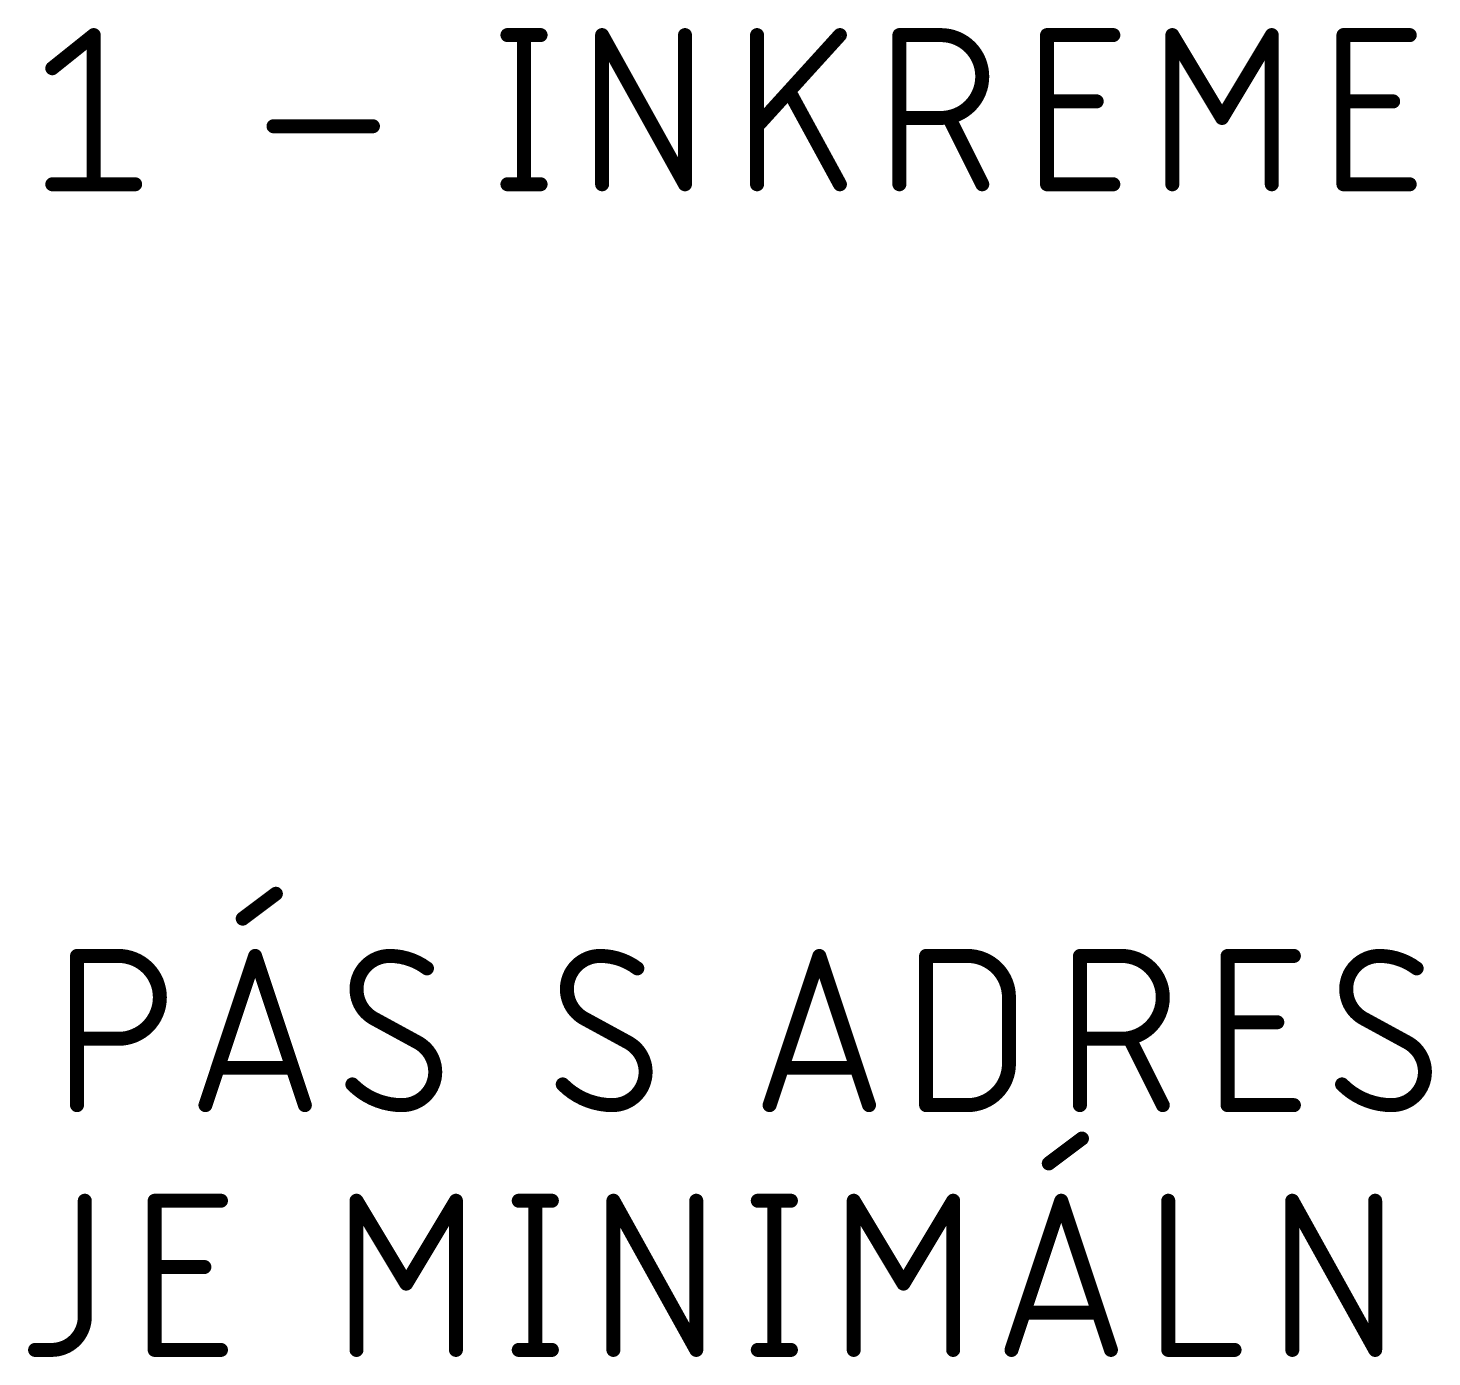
# Model space of a CAD drawing. Extents: x -56 to 205, y -3 to 177.
# Drawn here: x -3.39 to 11.91, y 27.94 to 42.42 of the extents above; entities that cross this region are included whole.
import ezdxf

# ---------------------------------------------------------------- set-up
doc = ezdxf.new("R2010")
doc.units = 0
doc.layers.add('94', color=14, linetype='CONTINUOUS')
doc.layers.add('95', color=250, linetype='CONTINUOUS')

msp = doc.modelspace()

# ---------------------------------------------------------------- linework, layer by layer
at = {"layer": '94', "const_width": 0.1524}
for points in [[(-1.0523, 32.7152), (-0.6911, 32.9861)], [(-2.8583, 30.6832), (-2.8583, 32.3088)], [(-2.8583, 32.3088), (-2.4068, 32.3088)], [(-1.4587, 30.6832), (-0.9169, 32.3088)], [(-0.9169, 32.3088), (-0.375, 30.6832)], [(4.6896, 30.6832), (5.2314, 32.3088)], [(5.2314, 32.3088), (5.7733, 30.6832)], [(6.3951, 30.6832), (6.3951, 32.3088)], [(6.3951, 32.3088), (6.8466, 32.3088)], [(8.0716, 30.6832), (8.0716, 32.3088)], [(8.0716, 32.3088), (8.5231, 32.3088)], [(9.6806, 30.6832), (9.6806, 32.3088)], [(9.6806, 32.3088), (10.4031, 32.3088)], [(7.2982, 31.8572), (7.2982, 31.1348)], [(0.8651, 31.3605), (0.3684, 31.6315)], [(3.1577, 31.3605), (2.661, 31.6315)], [(11.6506, 31.3605), (11.1539, 31.6315)], [(9.6806, 31.5863), (10.2225, 31.5863)], [(-2.4068, 31.4057), (-2.8583, 31.4057)], [(8.5231, 31.4057), (8.0716, 31.4057)], [(8.9747, 30.6832), (8.6135, 31.4057)], [(-0.5105, 31.0896), (-1.3233, 31.0896)], [(5.6378, 31.0896), (4.825, 31.0896)], [(6.8466, 30.6832), (6.3951, 30.6832)], [(10.4031, 30.6832), (9.6806, 30.6832)], [(7.7322, 30.0482), (8.0934, 30.3191)], [(-2.7736, 29.6418), (-2.7736, 28.3774)], [(-2.0118, 28.0162), (-2.0118, 29.6418)], [(-2.0118, 29.6418), (-1.2893, 29.6418)], [(0.1875, 28.0162), (0.1875, 29.6418)], [(0.1875, 29.6418), (0.7294, 28.7387)], [(0.7294, 28.7387), (1.2713, 29.6418)], [(1.2713, 29.6418), (1.2713, 28.0162)], [(1.9556, 29.6418), (2.3168, 29.6418)], [(2.1362, 29.6418), (2.1362, 28.0162)], [(2.9872, 28.0162), (2.9872, 29.6418)], [(2.9872, 29.6418), (3.8904, 28.0162)], [(3.8904, 28.0162), (3.8904, 29.6418)], [(4.5608, 29.6418), (4.922, 29.6418)], [(4.7414, 29.6418), (4.7414, 28.0162)], [(5.6063, 28.0162), (5.6063, 29.6418)], [(5.6063, 29.6418), (6.1482, 28.7387)], [(6.1482, 28.7387), (6.6901, 29.6418)], [(6.6901, 29.6418), (6.6901, 28.0162)], [(7.3258, 28.0162), (7.8677, 29.6418)], [(7.8677, 29.6418), (8.4095, 28.0162)], [(9.0343, 29.6418), (9.0343, 28.0162)], [(10.386, 28.0162), (10.386, 29.6418)], [(10.386, 29.6418), (11.2891, 28.0162)], [(11.2891, 28.0162), (11.2891, 29.6418)], [(-2.0118, 28.9193), (-1.4699, 28.9193)], [(8.2741, 28.4226), (7.4613, 28.4226)], [(-3.1348, 28.0162), (-3.3154, 28.0162)], [(-1.2893, 28.0162), (-2.0118, 28.0162)], [(1.9556, 28.0162), (2.3168, 28.0162)], [(4.5608, 28.0162), (4.922, 28.0162)], [(9.0343, 28.0162), (9.7568, 28.0162)]]:
    msp.add_lwpolyline(points, dxfattribs=at)
at = {"layer": '94'}
for points, const_width in [([(-0.6682, 32.9557, 1), (-0.7139, 33.0166)], 0.0762), ([(-1.0752, 32.7457, 1), (-1.0295, 32.6847)], 0.0762), ([(-2.8202, 32.3088, 1), (-2.8964, 32.3088)], 0.0762), ([(-2.8583, 32.3469, 1), (-2.8583, 32.2707)], 0.0762), ([(-2.4068, 31.4057, 1), (-2.4068, 32.3088)], 0.1524), ([(-2.4068, 32.3469, 1), (-2.4068, 32.2707)], 0.0762), ([(-2.4068, 32.2707, 1), (-2.4068, 32.3469)], 0.0762), ([(-0.8807, 32.3208, 1), (-0.953, 32.2968)], 0.0762), ([(-0.8807, 32.2968, 1), (-0.953, 32.3208)], 0.0762), ([(0.549, 32.3088, 0.4142), (0.1878, 31.9476)], 0.1524), ([(0.9554, 32.1733, 0.1623), (0.549, 32.3088)], 0.1524), ([(0.549, 32.3469, 1), (0.549, 32.2707)], 0.0762), ([(0.549, 32.2707, 1), (0.549, 32.3469)], 0.0762), ([(2.8416, 32.3088, 0.4142), (2.4803, 31.9476)], 0.1524), ([(3.248, 32.1733, 0.1623), (2.8416, 32.3088)], 0.1524), ([(2.8416, 32.3469, 1), (2.8416, 32.2707)], 0.0762), ([(2.8416, 32.2707, 1), (2.8416, 32.3469)], 0.0762), ([(5.2676, 32.3208, 1), (5.1953, 32.2968)], 0.0762), ([(5.2676, 32.2968, 1), (5.1953, 32.3208)], 0.0762), ([(6.4332, 32.3088, 1), (6.357, 32.3088)], 0.0762), ([(6.3951, 32.3469, 1), (6.3951, 32.2707)], 0.0762), ([(7.2982, 31.8572, 0.4142), (6.8466, 32.3088)], 0.1524), ([(6.8466, 32.3469, 1), (6.8466, 32.2707)], 0.0762), ([(6.8466, 32.2707, 1), (6.8466, 32.3469)], 0.0762), ([(8.1097, 32.3088, 1), (8.0335, 32.3088)], 0.0762), ([(8.0716, 32.3469, 1), (8.0716, 32.2707)], 0.0762), ([(8.5231, 31.4057, 1), (8.5231, 32.3088)], 0.1524), ([(8.5231, 32.3469, 1), (8.5231, 32.2707)], 0.0762), ([(8.5231, 32.2707, 1), (8.5231, 32.3469)], 0.0762), ([(9.7187, 32.3088, 1), (9.6425, 32.3088)], 0.0762), ([(9.6806, 32.3469, 1), (9.6806, 32.2707)], 0.0762), ([(10.4031, 32.2707, 1), (10.4031, 32.3469)], 0.0762), ([(11.3346, 32.3088, 0.4142), (10.9733, 31.9476)], 0.1524), ([(11.741, 32.1733, 0.1623), (11.3346, 32.3088)], 0.1524), ([(11.3346, 32.3469, 1), (11.3346, 32.2707)], 0.0762), ([(11.3346, 32.2707, 1), (11.3346, 32.3469)], 0.0762), ([(0.9325, 32.1429, 1), (0.9783, 32.2038)], 0.0762), ([(3.2251, 32.1429, 1), (3.2708, 32.2038)], 0.0762), ([(11.7181, 32.1429, 1), (11.7638, 32.2038)], 0.0762), ([(0.1878, 31.9476, 0.2656), (0.3684, 31.6315)], 0.1524), ([(0.2259, 31.9476, 1), (0.1497, 31.9476)], 0.0762), ([(0.1497, 31.9476, 1), (0.2259, 31.9476)], 0.0762), ([(2.4803, 31.9476, 0.2656), (2.661, 31.6315)], 0.1524), ([(2.5184, 31.9476, 1), (2.4422, 31.9476)], 0.0762), ([(2.4422, 31.9476, 1), (2.5184, 31.9476)], 0.0762), ([(10.9733, 31.9476, 0.2656), (11.1539, 31.6315)], 0.1524), ([(11.0114, 31.9476, 1), (10.9352, 31.9476)], 0.0762), ([(10.9352, 31.9476, 1), (11.0114, 31.9476)], 0.0762), ([(7.3363, 31.8572, 1), (7.2601, 31.8572)], 0.0762), ([(7.2601, 31.8572, 1), (7.3363, 31.8572)], 0.0762), ([(0.3866, 31.6649, 1), (0.3501, 31.598)], 0.0762), ([(0.349, 31.5986, 1), (0.3877, 31.6643)], 0.0762), ([(2.6792, 31.6649, 1), (2.6427, 31.598)], 0.0762), ([(2.6416, 31.5986, 1), (2.6803, 31.6643)], 0.0762), ([(11.1722, 31.6649, 1), (11.1357, 31.598)], 0.0762), ([(11.1346, 31.5986, 1), (11.1733, 31.6643)], 0.0762), ([(9.6806, 31.6244, 1), (9.6806, 31.5482)], 0.0762), ([(10.2225, 31.5482, 1), (10.2225, 31.6244)], 0.0762), ([(-2.8583, 31.4438, 1), (-2.8583, 31.3676)], 0.0762), ([(-2.4068, 31.4438, 1), (-2.4068, 31.3676)], 0.0762), ([(-2.4068, 31.3676, 1), (-2.4068, 31.4438)], 0.0762), ([(0.8844, 31.3934, 1), (0.8457, 31.3277)], 0.0762), ([(1.0457, 31.0444, 0.2656), (0.8651, 31.3605)], 0.1524), ([(0.8468, 31.3271, 1), (0.8833, 31.394)], 0.0762), ([(3.177, 31.3934, 1), (3.1383, 31.3277)], 0.0762), ([(3.3383, 31.0444, 0.2656), (3.1577, 31.3605)], 0.1524), ([(3.1394, 31.3271, 1), (3.1759, 31.394)], 0.0762), ([(8.0716, 31.4438, 1), (8.0716, 31.3676)], 0.0762), ([(8.5231, 31.4438, 1), (8.5231, 31.3676)], 0.0762), ([(8.5231, 31.3676, 1), (8.5231, 31.4438)], 0.0762), ([(8.6475, 31.4227, 1), (8.5794, 31.3886)], 0.0762), ([(11.67, 31.3934, 1), (11.6313, 31.3277)], 0.0762), ([(11.8313, 31.0444, 0.2656), (11.6506, 31.3605)], 0.1524), ([(11.6324, 31.3271, 1), (11.6689, 31.394)], 0.0762), ([(6.8466, 30.6832, 0.4142), (7.2982, 31.1348)], 0.1524), ([(7.3363, 31.1348, 1), (7.2601, 31.1348)], 0.0762), ([(-1.3233, 31.1277, 1), (-1.3233, 31.0515)], 0.0762), ([(-0.5105, 31.0515, 1), (-0.5105, 31.1277)], 0.0762), ([(0.6845, 30.6832, 0.4142), (1.0457, 31.0444)], 0.1524), ([(1.0838, 31.0444, 1), (1.0076, 31.0444)], 0.0762), ([(1.0076, 31.0444, 1), (1.0838, 31.0444)], 0.0762), ([(2.977, 30.6832, 0.4142), (3.3383, 31.0444)], 0.1524), ([(3.3764, 31.0444, 1), (3.3002, 31.0444)], 0.0762), ([(3.3002, 31.0444, 1), (3.3764, 31.0444)], 0.0762), ([(4.825, 31.1277, 1), (4.825, 31.0515)], 0.0762), ([(5.6378, 31.0515, 1), (5.6378, 31.1277)], 0.0762), ([(7.2601, 31.1348, 1), (7.3363, 31.1348)], 0.0762), ([(11.47, 30.6832, 0.4142), (11.8313, 31.0444)], 0.1524), ([(11.8694, 31.0444, 1), (11.7932, 31.0444)], 0.0762), ([(11.7932, 31.0444, 1), (11.8694, 31.0444)], 0.0762), ([(0.1426, 30.909, 0.2), (0.6845, 30.6832)], 0.1524), ([(0.1697, 30.9358, 1), (0.1156, 30.8821)], 0.0762), ([(2.4622, 30.9358, 1), (2.4081, 30.8821)], 0.0762), ([(2.4352, 30.909, 0.2), (2.977, 30.6832)], 0.1524), ([(10.9552, 30.9358, 1), (10.9011, 30.8821)], 0.0762), ([(10.9282, 30.909, 0.2), (11.47, 30.6832)], 0.1524), ([(0.6845, 30.7213, 1), (0.6845, 30.6451)], 0.0762), ([(0.6845, 30.6451, 1), (0.6845, 30.7213)], 0.0762), ([(2.977, 30.7213, 1), (2.977, 30.6451)], 0.0762), ([(2.977, 30.6451, 1), (2.977, 30.7213)], 0.0762), ([(6.3951, 30.7213, 1), (6.3951, 30.6451)], 0.0762), ([(6.8466, 30.7213, 1), (6.8466, 30.6451)], 0.0762), ([(6.8466, 30.6451, 1), (6.8466, 30.7213)], 0.0762), ([(9.6806, 30.7213, 1), (9.6806, 30.6451)], 0.0762), ([(10.4031, 30.6451, 1), (10.4031, 30.7213)], 0.0762), ([(11.47, 30.7213, 1), (11.47, 30.6451)], 0.0762), ([(11.47, 30.6451, 1), (11.47, 30.7213)], 0.0762), ([(-2.8964, 30.6832, 1), (-2.8202, 30.6832)], 0.0762), ([(-1.4949, 30.6952, 1), (-1.4226, 30.6712)], 0.0762), ([(-0.4111, 30.6712, 1), (-0.3389, 30.6952)], 0.0762), ([(4.6534, 30.6952, 1), (4.7257, 30.6712)], 0.0762), ([(5.7371, 30.6712, 1), (5.8094, 30.6952)], 0.0762), ([(6.357, 30.6832, 1), (6.4332, 30.6832)], 0.0762), ([(8.0335, 30.6832, 1), (8.1097, 30.6832)], 0.0762), ([(8.9406, 30.6662, 1), (9.0088, 30.7002)], 0.0762), ([(9.6425, 30.6832, 1), (9.7187, 30.6832)], 0.0762), ([(8.1163, 30.2887, 1), (8.0706, 30.3496)], 0.0762), ([(7.7093, 30.0787, 1), (7.755, 30.0177)], 0.0762), ([(-2.7355, 29.6418, 1), (-2.8117, 29.6418)], 0.0762), ([(-1.9737, 29.6418, 1), (-2.0499, 29.6418)], 0.0762), ([(-2.0118, 29.6799, 1), (-2.0118, 29.6037)], 0.0762), ([(-1.2893, 29.6037, 1), (-1.2893, 29.6799)], 0.0762), ([(0.2256, 29.6418, 1), (0.1494, 29.6418)], 0.0762), ([(0.2202, 29.6614, 1), (0.1549, 29.6222)], 0.0762), ([(1.3094, 29.6418, 1), (1.2332, 29.6418)], 0.0762), ([(1.3039, 29.6222, 1), (1.2386, 29.6614)], 0.0762), ([(1.9556, 29.6799, 1), (1.9556, 29.6037)], 0.0762), ([(2.1743, 29.6418, 1), (2.0981, 29.6418)], 0.0762), ([(2.3168, 29.6037, 1), (2.3168, 29.6799)], 0.0762), ([(3.0253, 29.6418, 1), (2.9491, 29.6418)], 0.0762), ([(3.0206, 29.6603, 1), (2.9539, 29.6233)], 0.0762), ([(3.9285, 29.6418, 1), (3.8523, 29.6418)], 0.0762), ([(4.5608, 29.6799, 1), (4.5608, 29.6037)], 0.0762), ([(4.7795, 29.6418, 1), (4.7033, 29.6418)], 0.0762), ([(4.922, 29.6037, 1), (4.922, 29.6799)], 0.0762), ([(5.6444, 29.6418, 1), (5.5682, 29.6418)], 0.0762), ([(5.639, 29.6614, 1), (5.5737, 29.6222)], 0.0762), ([(6.7282, 29.6418, 1), (6.652, 29.6418)], 0.0762), ([(6.7227, 29.6222, 1), (6.6574, 29.6614)], 0.0762), ([(7.9038, 29.6538, 1), (7.8315, 29.6298)], 0.0762), ([(7.9038, 29.6298, 1), (7.8315, 29.6538)], 0.0762), ([(9.0724, 29.6418, 1), (8.9962, 29.6418)], 0.0762), ([(10.4241, 29.6418, 1), (10.3479, 29.6418)], 0.0762), ([(10.4193, 29.6603, 1), (10.3527, 29.6233)], 0.0762), ([(11.3272, 29.6418, 1), (11.251, 29.6418)], 0.0762), ([(-2.0118, 28.9574, 1), (-2.0118, 28.8812)], 0.0762), ([(-1.4699, 28.8812, 1), (-1.4699, 28.9574)], 0.0762), ([(0.6967, 28.7583, 1), (0.7621, 28.7191)], 0.0762), ([(0.6967, 28.7191, 1), (0.7621, 28.7583)], 0.0762), ([(6.1155, 28.7583, 1), (6.1809, 28.7191)], 0.0762), ([(6.1155, 28.7191, 1), (6.1809, 28.7583)], 0.0762), ([(7.4613, 28.4607, 1), (7.4613, 28.3845)], 0.0762), ([(8.2741, 28.3845, 1), (8.2741, 28.4607)], 0.0762), ([(-3.1348, 28.0162, 0.4142), (-2.7736, 28.3774)], 0.1524), ([(-2.7355, 28.3774, 1), (-2.8117, 28.3774)], 0.0762), ([(-2.8117, 28.3774, 1), (-2.7355, 28.3774)], 0.0762), ([(-3.3154, 28.0543, 1), (-3.3154, 27.9781)], 0.0762), ([(-3.1348, 28.0543, 1), (-3.1348, 27.9781)], 0.0762), ([(-3.1348, 27.9781, 1), (-3.1348, 28.0543)], 0.0762), ([(-2.0118, 28.0543, 1), (-2.0118, 27.9781)], 0.0762), ([(-2.0499, 28.0162, 1), (-1.9737, 28.0162)], 0.0762), ([(-1.2893, 27.9781, 1), (-1.2893, 28.0543)], 0.0762), ([(0.1494, 28.0162, 1), (0.2256, 28.0162)], 0.0762), ([(1.2332, 28.0162, 1), (1.3094, 28.0162)], 0.0762), ([(1.9556, 28.0543, 1), (1.9556, 27.9781)], 0.0762), ([(2.0981, 28.0162, 1), (2.1743, 28.0162)], 0.0762), ([(2.3168, 27.9781, 1), (2.3168, 28.0543)], 0.0762), ([(2.9491, 28.0162, 1), (3.0253, 28.0162)], 0.0762), ([(3.8523, 28.0162, 1), (3.9285, 28.0162)], 0.0762), ([(3.8571, 27.9977, 1), (3.9237, 28.0347)], 0.0762), ([(4.5608, 28.0543, 1), (4.5608, 27.9781)], 0.0762), ([(4.7033, 28.0162, 1), (4.7795, 28.0162)], 0.0762), ([(4.922, 27.9781, 1), (4.922, 28.0543)], 0.0762), ([(5.5682, 28.0162, 1), (5.6444, 28.0162)], 0.0762), ([(6.652, 28.0162, 1), (6.7282, 28.0162)], 0.0762), ([(7.2896, 28.0282, 1), (7.3619, 28.0042)], 0.0762), ([(8.3734, 28.0042, 1), (8.4457, 28.0282)], 0.0762), ([(9.0343, 28.0543, 1), (9.0343, 27.9781)], 0.0762), ([(8.9962, 28.0162, 1), (9.0724, 28.0162)], 0.0762), ([(9.7568, 27.9781, 1), (9.7568, 28.0543)], 0.0762), ([(10.3479, 28.0162, 1), (10.4241, 28.0162)], 0.0762), ([(11.251, 28.0162, 1), (11.3272, 28.0162)], 0.0762), ([(11.2558, 27.9977, 1), (11.3224, 28.0347)], 0.0762)]:
    msp.add_lwpolyline(points, format="xyb", dxfattribs=dict(at, const_width=const_width))
at = {"layer": '95', "const_width": 0.1524}
for points in [[(-3.1278, 41.9806), (-2.6762, 42.3418)], [(-2.6762, 42.3418), (-2.6762, 40.7162)], [(1.8325, 42.3418), (2.1938, 42.3418)], [(2.0132, 42.3418), (2.0132, 40.7162)], [(2.8642, 40.7162), (2.8642, 42.3418)], [(2.8642, 42.3418), (3.7673, 40.7162)], [(3.7673, 40.7162), (3.7673, 42.3418)], [(4.5526, 40.7162), (4.5526, 42.3418)], [(5.4557, 42.3418), (4.5526, 41.3484)], [(6.1038, 40.7162), (6.1038, 42.3418)], [(6.1038, 42.3418), (6.5554, 42.3418)], [(7.7129, 40.7162), (7.7129, 42.3418)], [(7.7129, 42.3418), (8.4354, 42.3418)], [(9.0785, 40.7162), (9.0785, 42.3418)], [(9.0785, 42.3418), (9.6204, 41.4387)], [(9.6204, 41.4387), (10.1622, 42.3418)], [(10.1622, 42.3418), (10.1622, 40.7162)], [(10.9433, 40.7162), (10.9433, 42.3418)], [(10.9433, 42.3418), (11.6658, 42.3418)], [(5.4557, 40.7162), (4.9139, 41.7096)], [(7.7129, 41.6193), (8.2547, 41.6193)], [(10.9433, 41.6193), (11.4852, 41.6193)], [(6.5554, 41.4387), (6.1038, 41.4387)], [(7.0069, 40.7162), (6.6457, 41.4387)], [(-0.7171, 41.3484), (0.3667, 41.3484)], [(-3.1278, 40.7162), (-2.2247, 40.7162)], [(1.8325, 40.7162), (2.1938, 40.7162)], [(8.4354, 40.7162), (7.7129, 40.7162)], [(11.6658, 40.7162), (10.9433, 40.7162)]]:
    msp.add_lwpolyline(points, dxfattribs=at)
at = {"layer": '95'}
for points, const_width in [([(-2.6381, 42.3418, 1), (-2.7143, 42.3418)], 0.0762), ([(-2.6524, 42.312, 1), (-2.7, 42.3716)], 0.0762), ([(1.8325, 42.3799, 1), (1.8325, 42.3037)], 0.0762), ([(2.0513, 42.3418, 1), (1.9751, 42.3418)], 0.0762), ([(2.1938, 42.3037, 1), (2.1938, 42.3799)], 0.0762), ([(2.9023, 42.3418, 1), (2.8261, 42.3418)], 0.0762), ([(2.8975, 42.3603, 1), (2.8309, 42.3233)], 0.0762), ([(3.8054, 42.3418, 1), (3.7292, 42.3418)], 0.0762), ([(4.5907, 42.3418, 1), (4.5145, 42.3418)], 0.0762), ([(5.4839, 42.3162, 1), (5.4275, 42.3674)], 0.0762), ([(6.1419, 42.3418, 1), (6.0657, 42.3418)], 0.0762), ([(6.1038, 42.3799, 1), (6.1038, 42.3037)], 0.0762), ([(6.5554, 41.4387, 1), (6.5554, 42.3418)], 0.1524), ([(6.5554, 42.3799, 1), (6.5554, 42.3037)], 0.0762), ([(6.5554, 42.3037, 1), (6.5554, 42.3799)], 0.0762), ([(7.751, 42.3418, 1), (7.6748, 42.3418)], 0.0762), ([(7.7129, 42.3799, 1), (7.7129, 42.3037)], 0.0762), ([(8.4354, 42.3037, 1), (8.4354, 42.3799)], 0.0762), ([(9.1166, 42.3418, 1), (9.0404, 42.3418)], 0.0762), ([(9.1112, 42.3614, 1), (9.0458, 42.3222)], 0.0762), ([(10.2003, 42.3418, 1), (10.1241, 42.3418)], 0.0762), ([(10.1949, 42.3222, 1), (10.1296, 42.3614)], 0.0762), ([(10.9814, 42.3418, 1), (10.9052, 42.3418)], 0.0762), ([(10.9433, 42.3799, 1), (10.9433, 42.3037)], 0.0762), ([(11.6658, 42.3037, 1), (11.6658, 42.3799)], 0.0762), ([(-3.1516, 42.0103, 1), (-3.104, 41.9508)], 0.0762), ([(4.9473, 41.7279, 1), (4.8804, 41.6914)], 0.0762), ([(7.7129, 41.6574, 1), (7.7129, 41.5812)], 0.0762), ([(8.2547, 41.5812, 1), (8.2547, 41.6574)], 0.0762), ([(10.9433, 41.6574, 1), (10.9433, 41.5812)], 0.0762), ([(11.4852, 41.5812, 1), (11.4852, 41.6574)], 0.0762), ([(6.1038, 41.4768, 1), (6.1038, 41.4006)], 0.0762), ([(6.5554, 41.4768, 1), (6.5554, 41.4006)], 0.0762), ([(6.5554, 41.4006, 1), (6.5554, 41.4768)], 0.0762), ([(6.6798, 41.4557, 1), (6.6116, 41.4216)], 0.0762), ([(9.5877, 41.4583, 1), (9.653, 41.4191)], 0.0762), ([(9.5877, 41.4191, 1), (9.653, 41.4583)], 0.0762), ([(-0.7171, 41.3865, 1), (-0.7171, 41.3103)], 0.0762), ([(0.3667, 41.3103, 1), (0.3667, 41.3865)], 0.0762), ([(4.5244, 41.374, 1), (4.5808, 41.3227)], 0.0762), ([(-3.1278, 40.7543, 1), (-3.1278, 40.6781)], 0.0762), ([(-2.7143, 40.7162, 1), (-2.6381, 40.7162)], 0.0762), ([(-2.2247, 40.6781, 1), (-2.2247, 40.7543)], 0.0762), ([(1.8325, 40.7543, 1), (1.8325, 40.6781)], 0.0762), ([(1.9751, 40.7162, 1), (2.0513, 40.7162)], 0.0762), ([(2.1938, 40.6781, 1), (2.1938, 40.7543)], 0.0762), ([(2.8261, 40.7162, 1), (2.9023, 40.7162)], 0.0762), ([(3.7292, 40.7162, 1), (3.8054, 40.7162)], 0.0762), ([(3.734, 40.6977, 1), (3.8006, 40.7347)], 0.0762), ([(4.5145, 40.7162, 1), (4.5907, 40.7162)], 0.0762), ([(5.4223, 40.698, 1), (5.4892, 40.7344)], 0.0762), ([(6.0657, 40.7162, 1), (6.1419, 40.7162)], 0.0762), ([(6.9728, 40.6992, 1), (7.041, 40.7332)], 0.0762), ([(7.7129, 40.7543, 1), (7.7129, 40.6781)], 0.0762), ([(7.6748, 40.7162, 1), (7.751, 40.7162)], 0.0762), ([(8.4354, 40.6781, 1), (8.4354, 40.7543)], 0.0762), ([(9.0404, 40.7162, 1), (9.1166, 40.7162)], 0.0762), ([(10.1241, 40.7162, 1), (10.2003, 40.7162)], 0.0762), ([(10.9433, 40.7543, 1), (10.9433, 40.6781)], 0.0762), ([(10.9052, 40.7162, 1), (10.9814, 40.7162)], 0.0762), ([(11.6658, 40.6781, 1), (11.6658, 40.7543)], 0.0762)]:
    msp.add_lwpolyline(points, format="xyb", dxfattribs=dict(at, const_width=const_width))

doc.saveas('drawing.dxf')
